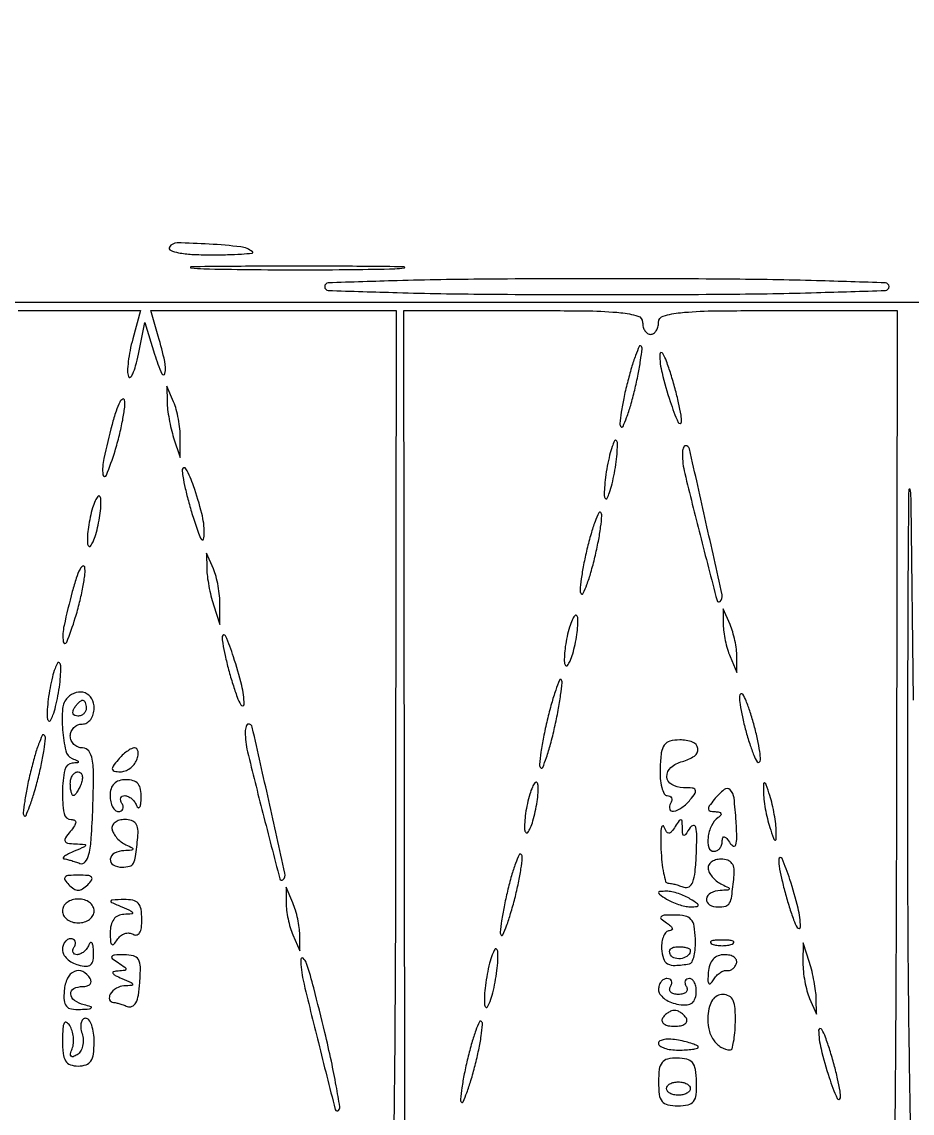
# Model space of a CAD drawing. Extents: x 23 to 255, y 40 to 184.
# Drawn here: x 103.8 to 113.27, y 117.35 to 128.96 of the extents above; entities that cross this region are included whole.
import ezdxf

# ---------------------------------------------------------------- set-up
doc = ezdxf.new("R2010")
doc.units = 0
doc.header["$MEASUREMENT"] = 0

msp = doc.modelspace()

# ---------------------------------------------------------------- linework, layer by layer
for points in [[(207.919475, 175.632891, 0.000007), (191.762556, 175.634099, 0.00002), (173.0434, 175.634494, 0.000013), (151.49745, 175.633531), (95.9364, 175.6296)], [(103.755081, 125.8848), (105.059561, 125.8848), (104.976412, 125.583657, 0.018155), (104.947287, 125.46098, 0.02051), (104.928506, 125.341392, 0.020234), (104.920908, 125.239308, 0.096406), (104.930092, 125.181807, 0.515038), (104.950414, 125.176205, 0.117964), (104.976371, 125.210088, 0.039291), (105.006847, 125.296149, 0.015166), (105.03592, 125.4195), (105.104918, 125.7579), (105.209458, 125.4195, 0.021971), (105.284023, 125.211066, 0.741963), (105.318366, 125.214282, 0.106449), (105.316902, 125.343295, 0.013964), (105.248306, 125.610409), (105.169611, 125.8848), (106.475006, 125.8848), (107.7804, 125.8848), (107.774454, 120.53385, -0.001192), (107.76711, 118.433095, -0.002324), (107.749465, 116.757417, -0.000586)], [(107.876392, 114.7176), (107.868017, 120.3012), (107.859642, 125.8848), (109.131321, 125.8848, -0.003074), (109.83096, 125.880499, -0.021795), (110.169903, 125.861539, -0.046986), (110.35223, 125.825838, -0.332369), (110.403, 125.7579, 0.064853), (110.409319, 125.709386, 0.082425), (110.427851, 125.668277, 0.098894), (110.455337, 125.640777, 0.148195), (110.4876, 125.631, 0.148195), (110.519863, 125.640777, 0.098894), (110.547349, 125.668277, 0.082425), (110.565881, 125.709386, 0.064853), (110.5722, 125.7579, -0.332215), (110.622931, 125.825825, -0.047086), (110.804961, 125.861536, -0.021828), (111.143396, 125.880497, -0.00308), (111.841867, 125.8848), (113.111534, 125.8848), (113.103883, 120.53385, -0.001063), (113.095809, 118.2627, -0.002771), (113.077477, 116.629321, -0.000945)], [(113.254593, 117.173367, -0.001112), (113.237869, 118.291421, -0.002369), (113.226727, 119.685284, -0.001281), (113.22554, 121.401, -0.00053), (113.230305, 123.027283, -0.002357), (113.23862, 123.98249, -0.935829), (113.248382, 123.983006, -0.026902), (113.258181, 123.83325), (113.282356, 121.7394)]]:
    msp.add_lwpolyline(points, format="xyb")
for points in [[(105.367988, 126.559477, 0.456973), (105.378603, 126.525605, 0.0555), (105.46323, 126.499526, 0.033598), (105.605318, 126.482267, 0.013427), (105.801407, 126.477, 0.005892), (105.984784, 126.479161, 0.010994), (106.133155, 126.485925, 0.007422), (106.246719, 126.495302, 0.659826), (106.25055, 126.507382, 0.150067), (106.12634, 126.561877, 0.014145), (105.790861, 126.591221, 0.010998), (105.449017, 126.603862, 0.263932)], [(105.733702, 126.329165, 0.003981), (106.204095, 126.320872, 0.002429), (106.759627, 126.318201, 0.002434), (107.310221, 126.320908, 0.004313), (107.764102, 126.329265, 0.033354), (107.866914, 126.338929, 0.911073), (107.866293, 126.348129, 0.005306), (107.45141, 126.354343, 0.001104), (106.7229, 126.355916, 0.001082), (105.995156, 126.354305, 0.005665), (105.594783, 126.348016, 0.931919), (105.594387, 126.338895, 0.022072)], [(107.019, 126.1386, 0.40435), (107.057801, 126.098465, 0.001408), (107.790975, 126.075746, 0.005106), (108.722, 126.059032, 0.001935), (110.0223, 126.054, 0.001935), (111.3226, 126.059032, 0.005106), (112.253625, 126.075746, 0.001408), (112.986799, 126.098465, 0.40435), (113.0256, 126.1386, 0.40435), (112.986799, 126.178735, 0.001408), (112.253625, 126.201454, 0.005106), (111.3226, 126.218168, 0.001935), (110.0223, 126.2232, 0.001935), (108.722, 126.218168, 0.005106), (107.790975, 126.201454, 0.001408), (107.057801, 126.178735, 0.40435)], [(110.240308, 125.116892, 0.010807), (110.201458, 124.950429, 0.016165), (110.175408, 124.803383, 0.011119), (110.160733, 124.682466, 0.224653), (110.172867, 124.648533, 0.523441), (110.194219, 124.652398, 0.017593), (110.232887, 124.745904, 0.019689), (110.27564, 124.875978, 0.010686), (110.3184, 125.0388, 0.009182), (110.355504, 125.207027, 0.013928), (110.380973, 125.354635, 0.008533), (110.396462, 125.476965, 0.227371), (110.385841, 125.507159, 0.52896), (110.36692, 125.503565, 0.01327), (110.328147, 125.407462, 0.017098), (110.284829, 125.277934, 0.009414)], [(110.584361, 125.4195, 0.060217), (110.609428, 125.220435, 0.016471), (110.696581, 124.915623, 0.026239), (110.780947, 124.69411, 0.786377), (110.815845, 124.7004, 0.058568), (110.81173, 124.772143, 0.010892), (110.785966, 124.901854, 0.01154), (110.748841, 125.052943, 0.010307), (110.703475, 125.208, 0.011176), (110.657164, 125.344272, 0.040764), (110.619003, 125.427167, 0.327906), (110.598131, 125.436593, 0.355489)], [(105.341379, 124.9119, 0.028396), (105.347096, 124.832044, 0.013539), (105.363032, 124.730274, 0.013373), (105.385474, 124.624543, 0.018514), (105.4116, 124.5312), (105.479334, 124.3197), (105.481821, 124.5312, 0.029063), (105.477492, 124.624524, 0.019488), (105.462219, 124.730274, 0.019656), (105.439315, 124.831884, 0.036226), (105.4116, 124.9119), (105.338892, 125.0811)], [(104.75595, 124.670938, 0.010937), (104.668172, 124.310848, 0.082738), (104.659086, 124.136713, 0.779447), (104.696378, 124.131698, 0.020563), (104.787747, 124.390675, 0.013582), (104.83399, 124.557188, 0.015451), (104.868956, 124.71899, 0.014738), (104.890222, 124.857389, 0.078849), (104.887604, 124.933477, 0.520131), (104.867192, 124.942588, 0.142586), (104.838245, 124.911395, 0.037573), (104.798435, 124.814466, 0.013406)], [(110.027, 124.2304, 0.013023), (110.007548, 124.109406, 0.018695), (109.997146, 124.001343, 0.014773), (109.994588, 123.913305, 0.198781), (110.00669, 123.88411, 0.514681), (110.02464, 123.887104, 0.029048), (110.050256, 123.948233, 0.025168), (110.077304, 124.0394, 0.013162), (110.1022, 124.1552, 0.013023), (110.121652, 124.276194, 0.018695), (110.132054, 124.384257, 0.014773), (110.134612, 124.472295, 0.198781), (110.12251, 124.50149, 0.514681), (110.10456, 124.498496, 0.029048), (110.078944, 124.437367, 0.025168), (110.051896, 124.3462, 0.013162)], [(110.826, 124.361211, 0.059586), (110.851002, 124.152163, 0.003145), (111.014013, 123.498379, 0.001026), (111.194505, 122.799377, 0.579704), (111.228216, 122.790216, 0.255585), (111.248282, 122.858721, 0.001114), (111.076839, 123.633607, 0.000968), (110.901215, 124.412014, 0.350072), (110.857871, 124.4466, 0.237421), (110.845652, 124.440451, 0.070402), (110.835362, 124.421517, 0.053863), (110.828326, 124.393915, 0.035512)], [(105.50392, 124.1928, 0.055511), (105.508973, 124.12108, 0.010298), (105.535519, 123.991346, 0.010929), (105.57318, 123.840257, 0.009777), (105.618725, 123.6852, 0.007247), (105.674806, 123.515821, 0.069969), (105.709314, 123.448546, 0.635172), (105.729528, 123.452112, 0.067123), (105.737904, 123.516, 0.061287), (105.711368, 123.725333, 0.021089), (105.623718, 124.01832, 0.042145), (105.542407, 124.201827, 0.760078)], [(104.5233, 123.6852, 0.017228), (104.504016, 123.580271, 0.023781), (104.49448, 123.484983, 0.02173), (104.493805, 123.407813, 0.189906), (104.507199, 123.377001, 0.463222), (104.527437, 123.378668, 0.049505), (104.554229, 123.425235, 0.034275), (104.582484, 123.501541, 0.017478), (104.6079, 123.6006, 0.017228), (104.627184, 123.705529, 0.023781), (104.63672, 123.800817, 0.02173), (104.637395, 123.877987, 0.189906), (104.624001, 123.908799, 0.463222), (104.603763, 123.907132, 0.049505), (104.576971, 123.860565, 0.034275), (104.548716, 123.784259, 0.017478)], [(109.8108, 123.3468, 0.010716), (109.774144, 123.178146, 0.015989), (109.750011, 123.029181, 0.010976), (109.736893, 122.906685, 0.22103), (109.749433, 122.872367, 0.522523), (109.77099, 122.876237, 0.017979), (109.809759, 122.969432, 0.019913), (109.852609, 123.099408, 0.010797), (109.8954, 123.2622, 0.010716), (109.932056, 123.430854, 0.015989), (109.956189, 123.579819, 0.010976), (109.969307, 123.702315, 0.22103), (109.956767, 123.736633, 0.522523), (109.93521, 123.732763, 0.017979), (109.896441, 123.639568, 0.019913), (109.853591, 123.509592, 0.010797)], [(105.764379, 123.1353, 0.028396), (105.770096, 123.055444, 0.013539), (105.786032, 122.953674, 0.013373), (105.808474, 122.847943, 0.018514), (105.8346, 122.7546), (105.902334, 122.5431), (105.904821, 122.7546, 0.029063), (105.900492, 122.847924, 0.019488), (105.885219, 122.953674, 0.019656), (105.862315, 123.055284, 0.036226), (105.8346, 123.1353), (105.761892, 123.3045)], [(104.33295, 122.894338, 0.010937), (104.245172, 122.534248, 0.082738), (104.236086, 122.360113, 0.779447), (104.273378, 122.355098, 0.020563), (104.364747, 122.614075, 0.013582), (104.41099, 122.780588, 0.015451), (104.445956, 122.94239, 0.014738), (104.467222, 123.080789, 0.078849), (104.464604, 123.156877, 0.520131), (104.444192, 123.165988, 0.142586), (104.415245, 123.134795, 0.037573), (104.375435, 123.037866, 0.013406)], [(109.5993, 122.4162, 0.017228), (109.580016, 122.311271, 0.023781), (109.57048, 122.215983, 0.02173), (109.569805, 122.138813, 0.189906), (109.583199, 122.108001, 0.463222), (109.603437, 122.109668, 0.049505), (109.630229, 122.156235, 0.034275), (109.658484, 122.232541, 0.017478), (109.6839, 122.3316, 0.017228), (109.703184, 122.436529, 0.023781), (109.71272, 122.531817, 0.02173), (109.713395, 122.608987, 0.189906), (109.700001, 122.639799, 0.463222), (109.679763, 122.638132, 0.049505), (109.652971, 122.591565, 0.034275), (109.624716, 122.515259, 0.017478)], [(111.260892, 122.5431, 0.0338), (111.266105, 122.466078, 0.019125), (111.28225, 122.3739, 0.019025), (111.305737, 122.281797, 0.02954), (111.3336, 122.2047), (111.406308, 122.0355), (111.406308, 122.2047, 0.0338), (111.401095, 122.281722, 0.019125), (111.38495, 122.3739, 0.019025), (111.361463, 122.466003, 0.02954), (111.3336, 122.5431), (111.260892, 122.7123)], [(105.929355, 122.4162, 0.058568), (105.93347, 122.344457, 0.010892), (105.959234, 122.214746, 0.01154), (105.996359, 122.063657, 0.010307), (106.041725, 121.9086, 0.011176), (106.088036, 121.772328, 0.040764), (106.126197, 121.689433, 0.327906), (106.147069, 121.680007, 0.355489), (106.160839, 121.6971, 0.060217), (106.135772, 121.896165, 0.016471), (106.048619, 122.200977, 0.026239), (105.964253, 122.42249, 0.786377)], [(104.0956, 121.871, 0.014639), (104.076497, 121.749672, 0.020615), (104.067126, 121.640562, 0.017419), (104.066275, 121.551975, 0.192366), (104.07999, 121.52001, 0.497834), (104.099973, 121.522795, 0.037201), (104.126875, 121.580814, 0.028779), (104.154972, 121.67092, 0.01482), (104.1802, 121.7864, 0.014639), (104.199303, 121.907728, 0.020615), (104.208674, 122.016838, 0.017419), (104.209525, 122.105425, 0.192366), (104.19581, 122.13739, 0.497834), (104.175827, 122.134605, 0.037201), (104.148925, 122.076586, 0.028779), (104.120828, 121.98648, 0.01482)], [(109.3878, 121.5279, 0.009945), (109.348007, 121.346163, 0.014963), (109.321244, 121.186173, 0.009733), (109.305811, 121.054127, 0.22422), (109.318295, 121.019305, 0.534855), (109.339698, 121.023574, 0.015012), (109.379257, 121.12816, 0.018034), (109.422777, 121.271115, 0.009825), (109.466357, 121.449343, 0.008347), (109.50425, 121.633, 0.01274), (109.530382, 121.793602, 0.007286), (109.546673, 121.927312, 0.226791), (109.535862, 121.957938, 0.539967), (109.517118, 121.954045, 0.011045), (109.477432, 121.846551, 0.015479), (109.433296, 121.704191, 0.008558)], [(104.2836, 121.7676, 0.179338), (104.229952, 121.650775, 0.03789), (104.229987, 121.422632, 0.03645), (104.263259, 121.200626, 0.246211), (104.33295, 121.118629, -0.009076), (104.38877, 121.094918, -0.295955), (104.3964, 121.083156, -0.382689), (104.388227, 121.074042, -0.011437), (104.33295, 121.069279, 0.338601), (104.253601, 121.000239, 0.045975), (104.22783, 120.766688, 0.046956), (104.245424, 120.535107, 0.365348), (104.322159, 120.4704, -0.122183), (104.356822, 120.461801, -0.300026), (104.368869, 120.439829, -0.128583), (104.355598, 120.401977, -0.024942), (104.3118, 120.3435, 0.025315), (104.260227, 120.274535, 0.247815), (104.256517, 120.239547, 0.265857), (104.283175, 120.218388, 0.028431), (104.364891, 120.210654, -0.005733), (104.464676, 120.205762, -0.436622), (104.473813, 120.194623, -0.259105), (104.462475, 120.179502, -0.003619), (104.3541, 120.132, 0.014028), (104.292824, 120.103607, 0.036887), (104.251208, 120.078903, 0.116255), (104.236588, 120.062562, 0.534803), (104.241431, 120.053346, -0.034878), (104.270758, 120.048175, -0.010013), (104.315293, 120.036124, -0.010024), (104.365115, 120.020474, -0.010503), (104.413494, 120.003066, 0.326604), (104.470271, 120.018471, 0.111937), (104.509701, 120.099781, 0.040994), (104.53516, 120.272151, 0.007443), (104.551269, 120.595266, 0.006871), (104.558542, 120.938461, 0.044141), (104.544544, 121.111363, 0.116406), (104.507424, 121.198971, 0.238962), (104.442656, 121.2318, -0.095946), (104.39271, 121.241473, -0.097164), (104.350239, 121.269077, -0.098638), (104.321804, 121.310276, -0.102219), (104.3118, 121.3587, -0.099038), (104.321488, 121.40713, -0.097945), (104.349077, 121.448323, -0.097945), (104.39027, 121.475912, -0.099038), (104.4387, 121.4856, 0.130775), (104.487409, 121.498561, 0.10214), (104.528588, 121.53495, 0.08892), (104.556136, 121.589708, 0.072314), (104.5656, 121.6548, 0.130671), (104.539118, 121.754402, 0.169225), (104.468271, 121.816012, 0.166841), (104.373648, 121.820734, 0.126831)], [(111.433572, 121.7817, 0.043462), (111.439957, 121.694233, 0.013021), (111.46466, 121.562797, 0.012948), (111.500212, 121.41607, 0.013688), (111.542731, 121.2741, 0.013612), (111.586044, 121.153799, 0.054972), (111.622193, 121.084808, 0.411151), (111.643293, 121.080571, 0.248638), (111.656628, 121.1049, 0.043462), (111.650243, 121.192367, 0.013021), (111.62554, 121.323803, 0.012948), (111.589988, 121.47053, 0.013688), (111.547469, 121.6125, 0.013612), (111.504156, 121.732801, 0.054972), (111.468007, 121.801792, 0.411151), (111.446907, 121.806029, 0.248638)], [(104.481, 121.6548, -0.105053), (104.474142, 121.62252, -0.099167), (104.454682, 121.595051, -0.09642), (104.425607, 121.57664, -0.093332), (104.391407, 121.5702, -0.108972), (104.361379, 121.576823, -0.182303), (104.343491, 121.595051, -0.161196), (104.340859, 121.622474, -0.082592), (104.3541, 121.6548, -0.029505), (104.376857, 121.687183, -0.035638), (104.401986, 121.714549, -0.038439), (104.425865, 121.733855, -0.151918), (104.443693, 121.7394, -0.210953), (104.457959, 121.733101, -0.081139), (104.470041, 121.714549, -0.061769), (104.478264, 121.687189, -0.042167)], [(106.173, 121.400211, 0.059586), (106.198002, 121.191163, 0.003145), (106.361013, 120.537379, 0.001026), (106.541505, 119.838377, 0.579704), (106.575216, 119.829216, 0.255585), (106.595282, 119.897721, 0.001114), (106.423839, 120.672607, 0.000968), (106.248215, 121.451014, 0.350072), (106.204871, 121.4856, 0.237421), (106.192652, 121.479451, 0.070402), (106.182362, 121.460517, 0.053863), (106.175326, 121.432915, 0.035512)], [(103.8888, 120.978, 0.009182), (103.851696, 120.809773, 0.013928), (103.826227, 120.662165, 0.008533), (103.810738, 120.539835, 0.227371), (103.821359, 120.509641, 0.52896), (103.84028, 120.513235, 0.01327), (103.879053, 120.609338, 0.017098), (103.922371, 120.738866, 0.009414), (103.966892, 120.899908, 0.010807), (104.005742, 121.066371, 0.016165), (104.031792, 121.213417, 0.011119), (104.046467, 121.334334, 0.224653), (104.034333, 121.368267, 0.523441), (104.012981, 121.364402, 0.017593), (103.974313, 121.270896, 0.019689), (103.93156, 121.140822, 0.010686)], [(104.8194, 121.1049, 0.019452), (104.767073, 121.036611, 0.200989), (104.759555, 121.00271, 0.317246), (104.779407, 120.983153, 0.040905), (104.84229, 120.978, 0.089319), (104.894942, 120.987481, 0.066583), (104.947141, 121.015277, 0.06554), (104.990993, 121.056389, 0.080255), (105.019194, 121.1049, 0.048206), (105.032654, 121.153521, 0.088276), (105.032557, 121.194523, 0.138104), (105.019474, 121.221406, 0.21403), (104.996304, 121.2318, 0.120558), (104.961675, 121.223327, 0.035603), (104.914809, 121.194523, 0.033474), (104.864981, 121.153466, 0.030499)], [(110.588484, 121.0203, 0.027797), (110.590527, 120.906837, 0.044353), (110.606183, 120.811179, 0.055987), (110.631603, 120.744203, 0.281123), (110.664369, 120.7242, -0.113397), (110.693374, 120.717536, -0.184447), (110.710466, 120.699349, -0.157677), (110.712574, 120.671938, -0.07956), (110.6991, 120.6396, 0.215119), (110.691445, 120.580957, 0.386198), (110.730063, 120.557823, 0.109214), (110.821694, 120.598191, 0.061463), (110.9106, 120.6819, 0.027702), (110.961837, 120.7511, 0.285199), (110.962731, 120.785108, 0.243483), (110.931758, 120.80469, 0.02153), (110.836359, 120.8088, -0.130199), (110.712333, 120.841653, -0.25953), (110.661283, 120.925849, -0.228693), (110.703871, 121.023184, -0.113715), (110.826, 121.087113, 0.084338), (110.953617, 121.144725, 0.28283), (110.990024, 121.224698, 0.284433), (110.935072, 121.292891, 0.084772), (110.797408, 121.3164, 0.062573), (110.693022, 121.303285, 0.178451), (110.633658, 121.262398, 0.121939), (110.601904, 121.18096, 0.022886)], [(104.426994, 120.8511, -0.02136), (104.405918, 120.802492, -0.030395), (104.382835, 120.761477, -0.030693), (104.360811, 120.73157, -0.222225), (104.345049, 120.7242, -0.289661), (104.332195, 120.732329, -0.046727), (104.321567, 120.761477, -0.039339), (104.314209, 120.80247, -0.024748), (104.3118, 120.8511, -0.062722), (104.317911, 120.899621, -0.08088), (104.335871, 120.940723, -0.098158), (104.362493, 120.968229, -0.152681), (104.393745, 120.978, -0.184534), (104.420866, 120.967638, -0.147206), (104.437314, 120.940723, -0.100118), (104.439642, 120.899691, -0.055937)], [(104.7348, 120.7242, 0.050979), (104.741418, 120.659458, 0.070927), (104.761118, 120.604703, 0.09101), (104.790194, 120.567888, 0.182172), (104.824393, 120.555, 0.108972), (104.854421, 120.561623, 0.182303), (104.872309, 120.579851, 0.161196), (104.874941, 120.607274, 0.082592), (104.8617, 120.6396, -0.074422), (104.847827, 120.671959, -0.151112), (104.84902, 120.699349, -0.187673), (104.864731, 120.717461, -0.121914), (104.891957, 120.7242, -0.111184), (104.926694, 120.716379, -0.064692), (104.962788, 120.693136, -0.05974), (104.994703, 120.658886, -0.061896), (105.017171, 120.61845, 0.134342), (105.033784, 120.596624, 0.451325), (105.049269, 120.599679, 0.102704), (105.06133, 120.635665, 0.020908), (105.066521, 120.70305, 0.053989), (105.060099, 120.791106, 0.132269), (105.032444, 120.849291, 0.145896), (104.981424, 120.882307, 0.071271), (104.904, 120.8934, 0.072254), (104.830131, 120.882669, 0.124864), (104.7771, 120.8511, 0.124864), (104.745531, 120.798069, 0.072254)], [(109.1763, 120.6396, 0.017228), (109.157016, 120.534671, 0.023781), (109.14748, 120.439383, 0.02173), (109.146805, 120.362213, 0.189906), (109.160199, 120.331401, 0.463222), (109.180437, 120.333068, 0.049505), (109.207229, 120.379635, 0.034275), (109.235484, 120.455941, 0.017478), (109.2609, 120.555, 0.017228), (109.280184, 120.659929, 0.023781), (109.28972, 120.755217, 0.02173), (109.290395, 120.832387, 0.189906), (109.277001, 120.863199, 0.463222), (109.256763, 120.861532, 0.049505), (109.229971, 120.814965, 0.034275), (109.201716, 120.738659, 0.017478)], [(111.688866, 120.7665, 0.0298), (111.69363, 120.68664, 0.014229), (111.708763, 120.584874, 0.01405), (111.730655, 120.479144, 0.019418), (111.7566, 120.3858, 0.004595), (111.794054, 120.272446, 0.172749), (111.81058, 120.251606, 0.574334), (111.822462, 120.257859, 0.010926), (111.824334, 120.3435, 0.0298), (111.81957, 120.42336, 0.014229), (111.804437, 120.525126, 0.01405), (111.782545, 120.630856, 0.019418), (111.7566, 120.7242, 0.004595), (111.719146, 120.837554, 0.172749), (111.70262, 120.858394, 0.574334), (111.690738, 120.852141, 0.010926)], [(111.1644, 120.6819, 0.018329), (111.11228, 120.614197, 0.177684), (111.102853, 120.579829, 0.328723), (111.120227, 120.559986, 0.051364), (111.175191, 120.553705, -0.043652), (111.21812, 120.549466, -0.235257), (111.236279, 120.535726, -0.297655), (111.233926, 120.515826, -0.060291), (111.2067, 120.490255, 0.124852), (111.135919, 120.404275, 0.078311), (111.099219, 120.278559, 0.10278), (111.107453, 120.172005, 0.333844), (111.160691, 120.132, 0.118527), (111.194476, 120.140123, 0.099313), (111.22344, 120.163064, 0.091192), (111.243125, 120.19736, 0.081913), (111.250295, 120.23775, -0.068208), (111.256069, 120.276355, -0.40201), (111.272189, 120.28562, -0.165989), (111.297358, 120.269424, -0.021207), (111.33568, 120.2166, 0.1523), (111.371037, 120.187814, 0.449765), (111.395688, 120.200159, 0.071443), (111.405074, 120.278965, 0.009215), (111.397834, 120.449126, 0.01391), (111.375548, 120.699523, 0.169142), (111.334094, 120.784968, 0.385628), (111.270969, 120.787992, 0.047494)], [(104.75595, 120.36465, 0.086523), (104.773286, 120.319955, 0.04853), (104.808164, 120.273072, 0.046523), (104.853885, 120.231222, 0.055752), (104.904, 120.201396, -0.01078), (104.971586, 120.168996, -0.371832), (104.977818, 120.153846, -0.30205), (104.963421, 120.142618, -0.00889), (104.88285, 120.137946, 0.110085), (104.781561, 120.111063, 0.247874), (104.737614, 120.047662, 0.304732), (104.76855, 119.986973, 0.127637), (104.8617, 119.9628, 0.062568), (104.942453, 119.972945, 0.211247), (104.98331, 120.00507, 0.089547), (105.006049, 120.076181, 0.006608), (105.030146, 120.28005, 0.04891), (105.030738, 120.368494, 0.134605), (105.009035, 120.42639, 0.159797), (104.963769, 120.45923, 0.077835), (104.892449, 120.4704, 0.066855), (104.833747, 120.462516, 0.098345), (104.787322, 120.439336, 0.124493), (104.760371, 120.404891, 0.154622)], [(110.598158, 120.153274, 0.014743), (110.608501, 120.015483, 0.023896), (110.626305, 119.899393, 0.020551), (110.648025, 119.811047, 0.333178), (110.671031, 119.793724, -0.048644), (110.700362, 119.790799, -0.014026), (110.744835, 119.780636, -0.013967), (110.794593, 119.766293, -0.014457), (110.842896, 119.749342, 0.237097), (110.897172, 119.754743, 0.165017), (110.936548, 119.803543, 0.064148), (110.961475, 119.913101, 0.013592), (110.974891, 120.108892, 0.009232), (110.979119, 120.294509, 0.05863), (110.968513, 120.388116, 0.375885), (110.943353, 120.406145, 0.229579), (110.910071, 120.3858, -0.007651), (110.860444, 120.31105, -0.24721), (110.841739, 120.3012, -0.393172), (110.829395, 120.312682, -0.01299), (110.826, 120.3858, 0.016223), (110.822472, 120.452487, 0.346341), (110.809824, 120.466006, 0.283814), (110.791003, 120.458021, 0.012938), (110.750345, 120.397377, -0.022801), (110.708381, 120.337377, -0.232793), (110.681927, 120.324355, -0.271364), (110.65824, 120.338233, -0.029616), (110.629549, 120.397377, 0.538771), (110.613768, 120.400412, 0.162543), (110.600638, 120.373243, 0.032549), (110.595036, 120.28418, 0.010795)], [(108.9648, 119.709, 0.009182), (108.927696, 119.540773, 0.013928), (108.902227, 119.393165, 0.008533), (108.886738, 119.270835, 0.227371), (108.897359, 119.240641, 0.52896), (108.91628, 119.244235, 0.01327), (108.955053, 119.340338, 0.017098), (108.998371, 119.469866, 0.009414), (109.042892, 119.630908, 0.010807), (109.081742, 119.797371, 0.016165), (109.107792, 119.944417, 0.011119), (109.122467, 120.065334, 0.224653), (109.110333, 120.099267, 0.523441), (109.088981, 120.095402, 0.017593), (109.050313, 120.001896, 0.019689), (109.00756, 119.871822, 0.010686)], [(111.10095, 119.94165, 0.086523), (111.118286, 119.896955, 0.04853), (111.153164, 119.850072, 0.046523), (111.198885, 119.808222, 0.055752), (111.249, 119.778396, -0.01078), (111.316586, 119.745996, -0.371832), (111.322818, 119.730846, -0.30205), (111.308421, 119.719618, -0.00889), (111.22785, 119.714946, 0.110085), (111.126561, 119.688063, 0.247874), (111.082614, 119.624662, 0.304732), (111.11355, 119.563973, 0.127637), (111.2067, 119.5398, 0.062568), (111.287453, 119.549945, 0.211247), (111.32831, 119.58207, 0.089547), (111.351049, 119.653181, 0.006608), (111.375146, 119.85705, 0.04891), (111.375738, 119.945494, 0.134605), (111.354035, 120.00339, 0.159797), (111.308769, 120.03623, 0.077835), (111.237449, 120.0474, 0.066855), (111.178747, 120.039516, 0.098345), (111.132322, 120.016336, 0.124493), (111.105371, 119.981891, 0.154622)], [(111.851355, 120.0474, 0.058568), (111.85547, 119.975657, 0.010892), (111.881234, 119.845946, 0.01154), (111.918359, 119.694857, 0.010307), (111.963725, 119.5398, 0.011176), (112.010036, 119.403528, 0.040764), (112.048197, 119.320633, 0.327906), (112.069069, 119.311207, 0.355489), (112.082839, 119.3283, 0.060217), (112.057772, 119.527365, 0.016471), (111.970619, 119.832177, 0.026239), (111.886253, 120.05369, 0.786377)], [(104.29488, 119.77668, 0.049631), (104.350102, 119.731454, 0.147822), (104.3964, 119.71746, 0.147822), (104.442698, 119.731454, 0.049631), (104.49792, 119.77668, 0.051663), (104.539068, 119.82734, 0.354955), (104.53599, 119.85705, 0.180052), (104.497842, 119.874505, 0.018208), (104.3964, 119.8782, 0.018208), (104.294958, 119.874505, 0.180052), (104.25681, 119.85705, 0.354955), (104.253732, 119.82734, 0.051663)], [(106.607892, 119.5821, 0.0338), (106.613105, 119.505078, 0.019125), (106.62925, 119.4129, 0.019025), (106.652737, 119.320797, 0.02954), (106.6806, 119.2437), (106.753308, 119.0745), (106.753308, 119.2437, 0.0338), (106.748095, 119.320722, 0.019125), (106.73195, 119.4129, 0.019025), (106.708463, 119.505003, 0.02954), (106.6806, 119.5821), (106.607892, 119.7513)], [(110.6568, 119.6244, 0.038252), (110.714667, 119.592992, 0.027073), (110.7837, 119.566481, 0.027466), (110.852839, 119.548265, 0.050718), (110.9106, 119.542391, 0.012417), (110.983927, 119.544212, 0.399741), (110.9952, 119.556059, 0.246842), (110.985557, 119.574401, 0.007261), (110.9106, 119.6244, 0.038252), (110.852733, 119.655808, 0.027073), (110.7837, 119.682319, 0.027466), (110.714561, 119.700535, 0.050718), (110.6568, 119.706409, 0.012417), (110.583473, 119.704588, 0.399741), (110.5722, 119.692741, 0.246842), (110.581843, 119.674399, 0.007261)], [(104.2272, 119.4975, 0.130775), (104.240161, 119.448791, 0.10214), (104.27655, 119.407613, 0.08892), (104.331308, 119.380064, 0.072314), (104.3964, 119.3706, 0.072314), (104.461492, 119.380064, 0.08892), (104.51625, 119.407613, 0.10214), (104.552639, 119.448791, 0.130775), (104.5656, 119.4975, 0.130775), (104.552639, 119.546209, 0.10214), (104.51625, 119.587387, 0.08892), (104.461492, 119.614936, 0.072314), (104.3964, 119.6244, 0.072314), (104.331308, 119.614936, 0.08892), (104.27655, 119.587387, 0.10214), (104.240161, 119.546209, 0.130775)], [(104.8617, 119.5398, -0.005675), (104.95916, 119.496603, -0.223503), (104.974006, 119.479065, -0.467319), (104.965045, 119.466289, -0.011173), (104.88285, 119.461146, 0.099976), (104.819932, 119.445787, 0.123142), (104.77324, 119.407737, 0.104767), (104.745045, 119.346777, 0.057874), (104.736095, 119.26485, 0.014514), (104.739378, 119.173289, 0.184504), (104.753473, 119.142537, 0.429146), (104.775276, 119.143292, 0.040224), (104.811237, 119.191089, -0.078477), (104.846542, 119.231241, -0.089711), (104.89102, 119.256353, -0.099558), (104.937588, 119.262753, -0.123544), (104.979141, 119.249546, 0.185321), (105.017988, 119.242192, 0.217182), (105.04854, 119.263414, 0.102917), (105.067597, 119.318897, 0.031444), (105.0732, 119.407907, 0.041295), (105.064249, 119.516096, 0.143466), (105.034035, 119.578632, 0.161654), (104.977378, 119.610712, 0.056533), (104.88285, 119.618454, 0.003386), (104.756888, 119.613665, 0.326773), (104.743622, 119.603015, 0.368608), (104.75048, 119.588585, 0.003751)], [(110.6568, 119.3706, -0.031703), (110.699722, 119.338835, -0.124698), (110.718752, 119.312301, -0.345544), (110.7136, 119.295119, -0.151215), (110.689501, 119.287295, 0.19681), (110.654275, 119.272302, 0.091259), (110.625793, 119.230465, 0.069127), (110.608159, 119.168602, 0.047543), (110.604901, 119.09565, 0.062297), (110.623504, 118.990322, 0.1959), (110.668112, 118.935848, 0.140088), (110.749635, 118.917671, 0.027318), (110.900719, 118.93491, 0.247306), (110.928878, 118.956456, 0.049007), (110.950442, 119.018426, 0.041563), (110.963596, 119.103256, 0.027911), (110.965065, 119.2014, 0.031493), (110.951002, 119.336381, 0.139937), (110.91703, 119.407644, 0.165875), (110.854158, 119.443569, 0.049157), (110.742296, 119.453905, 0.011187), (110.632112, 119.450767, 0.182375), (110.598793, 119.43622, 0.442233), (110.599589, 119.413081, 0.032496)], [(104.2272, 119.084367, 0.129214), (104.239828, 119.03632, 0.073972), (104.276903, 118.988715, 0.065681), (104.331707, 118.948734, 0.060903), (104.3964, 118.923087, 0.049047), (104.480337, 118.909734, 0.193457), (104.529011, 118.925997, 0.183935), (104.554375, 118.972165, 0.043815), (104.558921, 119.06127, 0.021714), (104.553755, 119.125695, 0.112575), (104.541669, 119.159047, 0.4565), (104.526219, 119.161263, 0.118862), (104.509571, 119.13795, -0.061896), (104.487103, 119.097514, -0.05974), (104.455188, 119.063264, -0.064692), (104.419094, 119.040021, -0.111184), (104.384357, 119.0322, -0.121914), (104.357131, 119.038939, -0.187673), (104.34142, 119.057051, -0.151112), (104.340227, 119.084441, -0.074422), (104.3541, 119.1168, 0.082592), (104.367341, 119.149126, 0.161196), (104.364709, 119.176549, 0.182303), (104.346821, 119.194777, 0.108972), (104.316793, 119.2014, 0.129728), (104.282626, 119.192383, 0.100687), (104.253518, 119.167022, 0.088745), (104.233942, 119.129083, 0.074969)], [(111.14325, 119.145371, 0.057986), (111.191473, 119.132145, 0.037979), (111.249, 119.127769, 0.037979), (111.306527, 119.132145, 0.057986), (111.35475, 119.145371, 0.174857), (111.372464, 119.161215, 0.447206), (111.367308, 119.175507, 0.078554), (111.324416, 119.185403, 0.017491), (111.249, 119.188042, 0.017491), (111.173584, 119.185403, 0.078554), (111.130692, 119.175507, 0.447206), (111.125536, 119.161215, 0.174857)], [(112.109379, 118.9476, 0.029063), (112.113708, 118.854276, 0.019488), (112.128981, 118.748526, 0.019656), (112.151885, 118.646916, 0.036226), (112.1796, 118.5669), (112.252308, 118.3977), (112.249821, 118.5669, 0.028396), (112.244104, 118.646756, 0.013539), (112.228168, 118.748526, 0.013373), (112.205726, 118.854257, 0.018514), (112.1796, 118.9476), (112.111866, 119.1591)], [(104.8194, 118.9476, -0.008508), (104.893694, 118.897776, -0.24552), (104.904, 118.878052, -0.380984), (104.89201, 118.864601, -0.014443), (104.8194, 118.858349, 0.05056), (104.772752, 118.850915, 0.482552), (104.765749, 118.834913, 0.156051), (104.788888, 118.81227, 0.014773), (104.8617, 118.7784, -0.005675), (104.95916, 118.735203, -0.223503), (104.974006, 118.717665, -0.467319), (104.965045, 118.704889, -0.011173), (104.88285, 118.699746, 0.131818), (104.80161, 118.674414, 0.109121), (104.737084, 118.610354, 0.228318), (104.730058, 118.553382, 0.321584), (104.770181, 118.5246, -0.06067), (104.790406, 118.522137, -0.010124), (104.828265, 118.511959, -0.010968), (104.8725, 118.498041, -0.009526), (104.918231, 118.481566, 0.196812), (104.969426, 118.482785, 0.169926), (105.00905, 118.519631, 0.081134), (105.036345, 118.601137, 0.022573), (105.051999, 118.735366, 0.019069), (105.057458, 118.901583, 0.129379), (105.036296, 118.980298, 0.206811), (104.984272, 119.019272, 0.060548), (104.882799, 119.030905, 0.011294), (104.78179, 119.027935, 0.220544), (104.754907, 119.013729, 0.409566), (104.757726, 118.991637, 0.023178)], [(108.7486, 118.8254, 0.014639), (108.729497, 118.704072, 0.020615), (108.720126, 118.594962, 0.017419), (108.719275, 118.506375, 0.192366), (108.73299, 118.47441, 0.497834), (108.752973, 118.477195, 0.037201), (108.779875, 118.535214, 0.028779), (108.807972, 118.62532, 0.01482), (108.8332, 118.7408, 0.014639), (108.852303, 118.862128, 0.020615), (108.861674, 118.971238, 0.017419), (108.862525, 119.059825, 0.192366), (108.84881, 119.09179, 0.497834), (108.828827, 119.089005, 0.037201), (108.801925, 119.030986, 0.028779), (108.773828, 118.94088, 0.01482)], [(110.9106, 119.079493, -0.211827), (110.886608, 119.025402, -0.127879), (110.823385, 118.992371, -0.122608), (110.750024, 118.993612, -0.191362), (110.699953, 119.03082, -0.136093), (110.690456, 119.063472, -0.190788), (110.701167, 119.091543, -0.140899), (110.732117, 119.110488, -0.067432), (110.778707, 119.1168, -0.026751), (110.829246, 119.114094, -0.042195), (110.871856, 119.105841, -0.051652), (110.901887, 119.093886, -0.279105)], [(111.101548, 118.842917, 0.014684), (111.097695, 118.758888, 0.159738), (111.107592, 118.726933, 0.475258), (111.126063, 118.725706, 0.049099), (111.156454, 118.765542, -0.04897), (111.188326, 118.807343, -0.054162), (111.226752, 118.840592, -0.061346), (111.265645, 118.860965, -0.136775), (111.298644, 118.863881, 0.121034), (111.328827, 118.865608, 0.086371), (111.359124, 118.881011, 0.078391), (111.384915, 118.907522, 0.073491), (111.401985, 118.941255, 0.181726), (111.40068, 118.975792, 0.139773), (111.37691, 119.005485, 0.097814), (111.332404, 119.02552, 0.057057), (111.274053, 119.0322, 0.090567), (111.20531, 119.019645, 0.11816), (111.152589, 118.983846, 0.105351), (111.117827, 118.924399, 0.06108)], [(106.764615, 118.98285, 0.05993), (106.789641, 118.760673, 0.003488), (106.95142, 118.096313, 0.001167), (107.13138, 117.386124, 0.58112), (107.167757, 117.376157, 0.241005), (107.179739, 117.413254, 0.00388), (107.141777, 117.636625, 0.009194), (107.089952, 117.899717, 0.005851), (107.020446, 118.203989, 0.003295), (106.902912, 118.678374, 0.016978), (106.82723, 118.938221, 0.136876), (106.789741, 118.994281, 0.638346)], [(104.2466, 118.6515, 0.037958), (104.245874, 118.543153, 0.160519), (104.270082, 118.483841, 0.180593), (104.322769, 118.454533, 0.050559), (104.418498, 118.449814, 0.00561), (104.515228, 118.455915, 0.200266), (104.534865, 118.465877, 0.538686), (104.531376, 118.477907, 0.011178), (104.45985, 118.498317, -0.085011), (104.355696, 118.545484, -0.227164), (104.315597, 118.614046, -0.30848), (104.348264, 118.671638, -0.114595), (104.443693, 118.6938, 0.066118), (104.490361, 118.699998, 0.138808), (104.521483, 118.718651, 0.191142), (104.532432, 118.746282, 0.139169), (104.5233, 118.7784, 0.136412), (104.443703, 118.851971, 0.23017), (104.354715, 118.85397, 0.177915), (104.280884, 118.780618, 0.088715)], [(110.5722, 118.661362, 0.149393), (110.586724, 118.613839, 0.077014), (110.629371, 118.567776, 0.065451), (110.692389, 118.530048, 0.055017), (110.766823, 118.50712, 0.042943), (110.859888, 118.497496, 0.134141), (110.920356, 118.512902, 0.168285), (110.956545, 118.554065, 0.078299), (110.973066, 118.624158, 0.052722), (110.971285, 118.683179, 0.076407), (110.956498, 118.733091, 0.100523), (110.931601, 118.766467, 0.184427), (110.900349, 118.7784, 0.118367), (110.87241, 118.771692, 0.186466), (110.856147, 118.753549, 0.15381), (110.854586, 118.726151, 0.07646), (110.8683, 118.6938, -0.146489), (110.87693, 118.661703, -0.191582), (110.865017, 118.634051, -0.134005), (110.832314, 118.615372, -0.063222), (110.7837, 118.6092, -0.063222), (110.735086, 118.615372, -0.134005), (110.702383, 118.634051, -0.191582), (110.69047, 118.661703, -0.146489), (110.6991, 118.6938, 0.082592), (110.712341, 118.726126, 0.161196), (110.709709, 118.753549, 0.182303), (110.691821, 118.771777, 0.108972), (110.661793, 118.7784, 0.129733), (110.627626, 118.769383, 0.100687), (110.598518, 118.74402, 0.088743), (110.578942, 118.70608, 0.074966)], [(111.097881, 118.381772, 0.073262), (111.106634, 118.244527, 0.093201), (111.155469, 118.12766, 0.108129), (111.236328, 118.048672, 0.133248), (111.336893, 118.018295, 0.347598), (111.355196, 118.031942, 0.020404), (111.37141, 118.10436, 0.023741), (111.384065, 118.199678, 0.01447), (111.390376, 118.3131, 0.023142), (111.387534, 118.457838, 0.089223), (111.365907, 118.544751, 0.158811), (111.323277, 118.591735, 0.130471), (111.257485, 118.6092, 0.123541), (111.196103, 118.593799, 0.117336), (111.147884, 118.551055, 0.088487), (111.114808, 118.479951, 0.044107)], [(110.6145, 118.3554, 0.210115), (110.610014, 118.323419, 0.178861), (110.630209, 118.295651, 0.100989), (110.676396, 118.276844, 0.046386), (110.7414, 118.2708, 0.046386), (110.806404, 118.276844, 0.100989), (110.852591, 118.295651, 0.178861), (110.872786, 118.323419, 0.210115), (110.8683, 118.3554, 0.057296), (110.842765, 118.387761, 0.050113), (110.809455, 118.415149, 0.052849), (110.773793, 118.433824, 0.094481), (110.7414, 118.44, 0.094481), (110.709007, 118.433824, 0.052849), (110.673345, 118.415149, 0.050113), (110.640035, 118.387761, 0.057296)], [(104.228495, 118.12275, 0.025906), (104.235135, 117.981856, 0.11281), (104.261527, 117.903157, 0.173567), (104.312564, 117.861982, 0.083983), (104.3964, 117.8478, 0.081208), (104.478912, 117.86129, 0.166173), (104.53035, 117.900675, 0.116834), (104.557795, 117.974622, 0.030703), (104.5656, 118.1016, 0.03381), (104.559019, 118.198815, 0.051706), (104.539074, 118.280846, 0.067161), (104.509951, 118.337344, 0.244909), (104.475299, 118.3554, 0.204114), (104.44478, 118.3424, 0.133305), (104.426156, 118.308337, 0.087677), (104.422997, 118.256107, 0.048244), (104.43644, 118.19332, -0.06465), (104.448453, 118.126628, -0.067987), (104.442686, 118.060257, -0.075624), (104.420755, 118.004279, -0.123844), (104.385464, 117.967941, -0.047037), (104.342498, 117.946677, -0.320183), (104.320866, 117.952297, -0.238447), (104.314948, 117.977716, -0.031758), (104.331896, 118.031944, 0.070905), (104.345045, 118.089437, 0.047751), (104.344225, 118.156873, 0.047477), (104.330555, 118.223461, 0.066852), (104.305268, 118.278472, 0.111046), (104.271821, 118.311909, 0.445617), (104.247238, 118.30499, 0.100675), (104.232356, 118.248448, 0.012996)], [(108.5418, 117.9324, 0.009182), (108.504696, 117.764173, 0.013928), (108.479227, 117.616565, 0.008533), (108.463738, 117.494235, 0.227371), (108.474359, 117.464041, 0.52896), (108.49328, 117.467635, 0.01327), (108.532053, 117.563738, 0.017098), (108.575371, 117.693266, 0.009414), (108.619892, 117.854308, 0.010807), (108.658742, 118.020771, 0.016165), (108.684792, 118.167817, 0.011119), (108.699467, 118.288734, 0.224653), (108.687333, 118.322667, 0.523441), (108.665981, 118.318802, 0.017593), (108.627313, 118.225296, 0.019689), (108.58456, 118.095222, 0.010686)], [(112.276361, 118.2285, 0.060217), (112.301428, 118.029435, 0.016471), (112.388581, 117.724623, 0.026239), (112.472947, 117.50311, 0.786377), (112.507845, 117.5094, 0.058568), (112.50373, 117.581143, 0.010892), (112.477966, 117.710854, 0.01154), (112.440841, 117.861943, 0.010307), (112.395475, 118.017, 0.011176), (112.349164, 118.153272, 0.040764), (112.311003, 118.236167, 0.327906), (112.290131, 118.245593, 0.355489)], [(110.5722, 118.089868, 0.249889), (110.587116, 118.061888, 0.064968), (110.634328, 118.038405, 0.050289), (110.702683, 118.022306, 0.032714), (110.7837, 118.017, 0.014412), (110.864782, 118.019338, 0.023639), (110.933072, 118.026529, 0.020244), (110.985119, 118.036682, 0.347462), (110.9952, 118.049438, 0.300822), (110.985522, 118.064068, 0.017542), (110.933072, 118.084223, 0.021857), (110.864764, 118.104465, 0.013875), (110.7837, 118.122306, 0.031701), (110.702638, 118.132533, 0.053628), (110.634328, 118.129455, 0.076393), (110.587719, 118.114798, 0.285831)], [(110.5722, 117.6786, 0.030097), (110.580361, 117.543144, 0.141198), (110.610503, 117.472028, 0.173183), (110.670033, 117.435824, 0.050902), (110.778042, 117.4248, 0.049226), (110.886768, 117.43553, 0.17939), (110.94486, 117.471286, 0.145233), (110.972648, 117.54176, 0.028901), (110.976667, 117.6786, 0.031285), (110.964566, 117.811251, 0.13275), (110.932539, 117.883457, 0.166671), (110.873085, 117.920653, 0.057249), (110.770826, 117.9324, 0.055476), (110.667933, 117.920949, 0.172963), (110.609902, 117.884225, 0.136739), (110.580282, 117.812625, 0.030124)], [(110.9106, 117.6081, -0.17482), (110.900897, 117.581198, -0.093122), (110.873323, 117.558309, -0.073362), (110.832249, 117.542819, -0.053595), (110.7837, 117.5376, -0.053595), (110.735151, 117.542819, -0.073362), (110.694077, 117.558309, -0.093122), (110.666503, 117.581198, -0.17482), (110.6568, 117.6081, -0.17482), (110.666503, 117.635002, -0.093122), (110.694077, 117.657891, -0.073362), (110.735151, 117.673381, -0.053595), (110.7837, 117.6786, -0.053595), (110.832249, 117.673381, -0.073362), (110.873323, 117.657891, -0.093122), (110.900897, 117.635002, -0.17482)]]:
    msp.add_lwpolyline(points, format="xyb", close=True)
msp.add_lwpolyline([(113.4486, 125.9694), (105.2847, 125.9694), (97.1208, 125.9694)])

doc.saveas('drawing.dxf')
